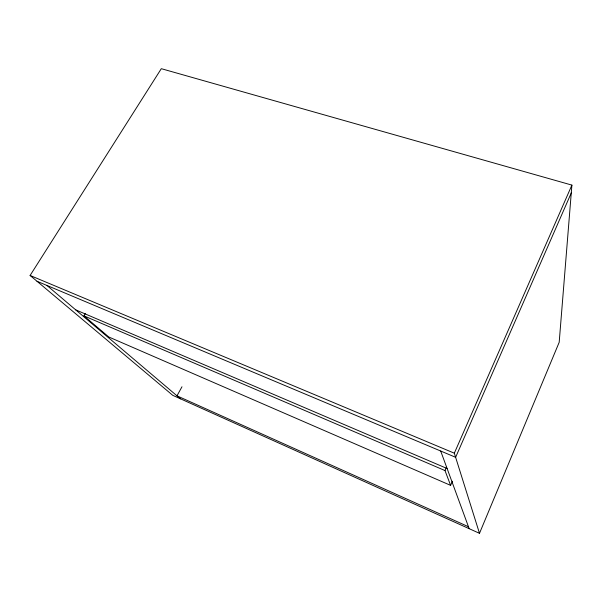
<?xml version="1.0" encoding="UTF-8"?>
<svg xmlns="http://www.w3.org/2000/svg" width="602" height="602" viewBox="0 0 602 602"><rect width="100%" height="100%" fill="white"/><g stroke="black" fill="none" stroke-linecap="round" stroke-linejoin="round"><path stroke-width="0.9" d="M571.9 185.107L559.19 342.297L479.493 533.319L172.774 395.348L30.1 275.468L161.306 68.681L571.9 185.107L454.329 453.186L479.493 533.319M85.311 313.612L83.956 315.862L108.759 336.977L450.612 485.37L452.426 481.216M571.268 192.933L455.624 457.302L36.985 281.262M450.612 485.37L444.998 470.568L446.451 467.257M181.977 386.777L176.988 395.83L468.469 526.735M30.1 275.468L454.329 453.186M75.739 309.88L447.113 468.529M83.956 315.862L444.998 470.568M46.956 285.453L180.532 398.84M440.687 451.018L469.184 528.684"/></g></svg>
